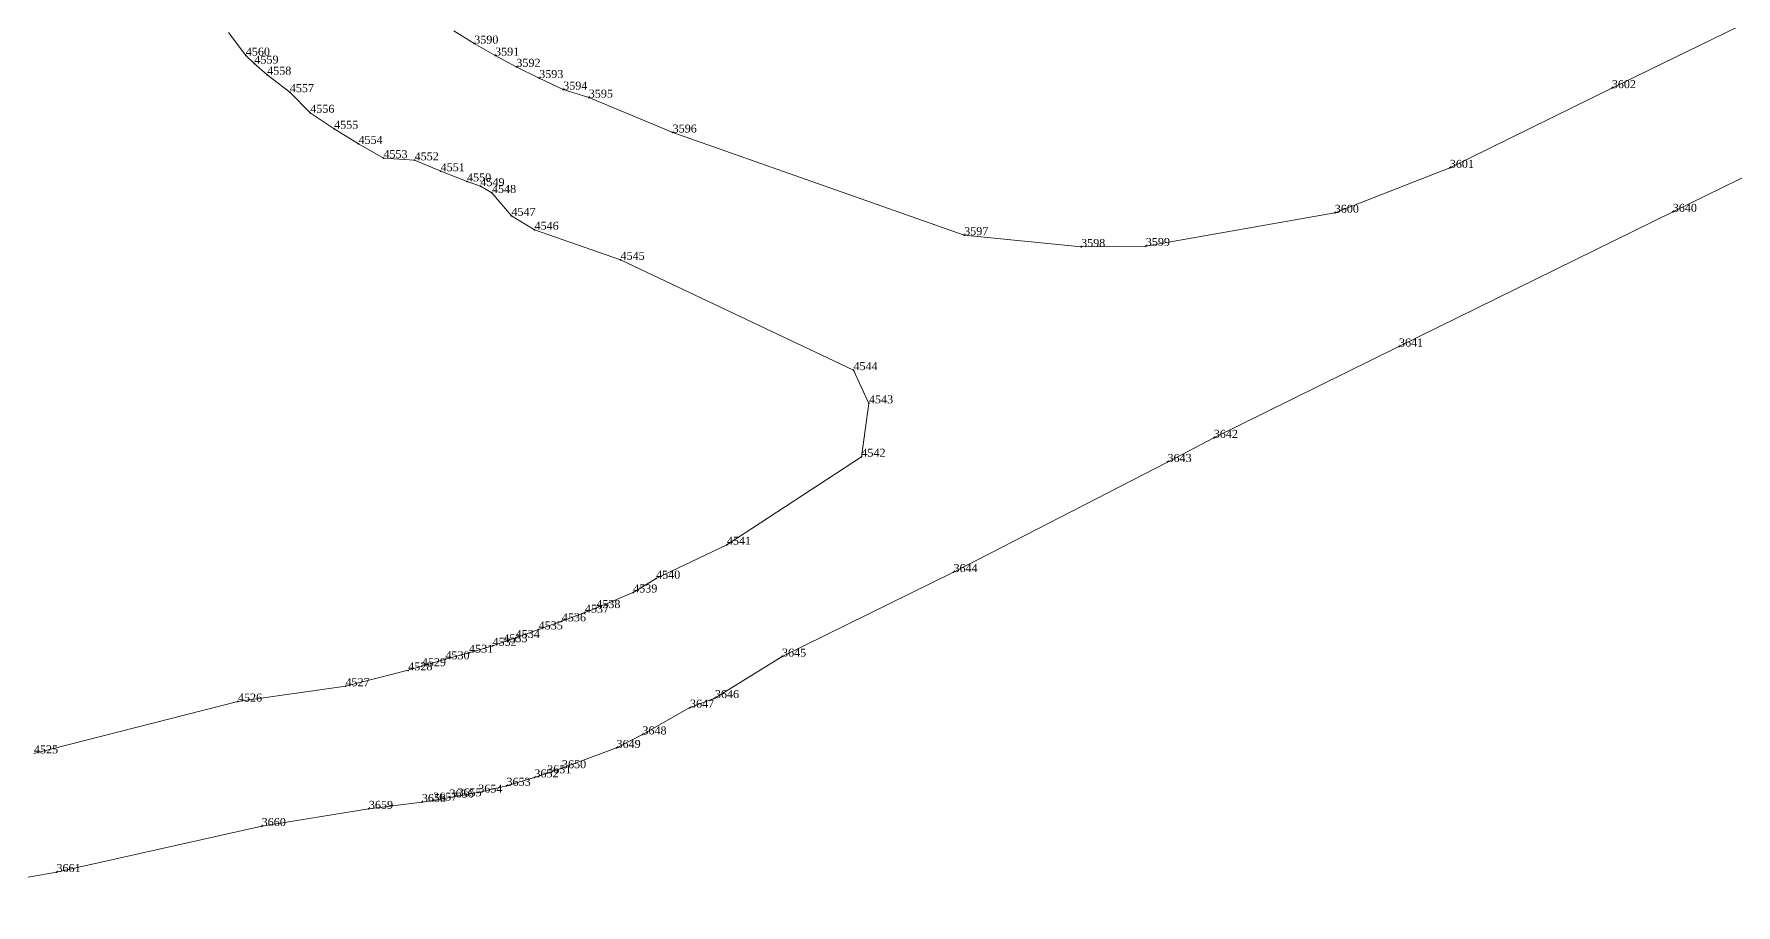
# Model space of a CAD drawing. Header units: metres. Extents: x 543554 to 549226, y 1840763 to 1844579.
# Drawn here: x 548702.7 to 548830.3, y 1841905.7 to 1841971 of the extents above; entities that cross this region are included whole.
import ezdxf

# ---------------------------------------------------------------- set-up
doc = ezdxf.new("R2010")
doc.units = ezdxf.units.M
doc.header["$MEASUREMENT"] = 0
for name, color, linetype, lineweight in [('Level 12', 7, 'Continuous', 0), ('Level 30', 7, 'Continuous', 0), ('Level 7', 7, 'Continuous', 0)]:
    doc.layers.add(name, color=color, linetype=linetype, lineweight=lineweight)
doc.styles.add('Style-Vntime', font='Vntime.shx')

# ---------------------------------------------------------------- blocks, each defined once
blk = doc.blocks.new('DDCT')
at = {"layer": 'Level 7', "color": 3, "linetype": 'Continuous', "lineweight": 30}
blk.add_point((0, 0), dxfattribs=at)
blk = doc.blocks.new('SHMIA_3589')
at = {"layer": 'Level 12', "color": 2, "linetype": 'Continuous', "lineweight": 0, "style": 'Style-Vntime'}
blk.add_text('3590', height=0.6, dxfattribs=at).set_placement((0, 0))
blk = doc.blocks.new('SHMIA_3590')
at = {"layer": 'Level 12', "color": 2, "linetype": 'Continuous', "lineweight": 0, "style": 'Style-Vntime'}
blk.add_text('3591', height=0.6, dxfattribs=at).set_placement((0, 0))
blk = doc.blocks.new('SHMIA_3591')
at = {"layer": 'Level 12', "color": 2, "linetype": 'Continuous', "lineweight": 0, "style": 'Style-Vntime'}
blk.add_text('3592', height=0.6, dxfattribs=at).set_placement((0, 0))
blk = doc.blocks.new('SHMIA_3592')
at = {"layer": 'Level 12', "color": 2, "linetype": 'Continuous', "lineweight": 0, "style": 'Style-Vntime'}
blk.add_text('3593', height=0.6, dxfattribs=at).set_placement((0, 0))
blk = doc.blocks.new('SHMIA_3593')
at = {"layer": 'Level 12', "color": 2, "linetype": 'Continuous', "lineweight": 0, "style": 'Style-Vntime'}
blk.add_text('3594', height=0.6, dxfattribs=at).set_placement((0, 0))
blk = doc.blocks.new('SHMIA_3594')
at = {"layer": 'Level 12', "color": 2, "linetype": 'Continuous', "lineweight": 0, "style": 'Style-Vntime'}
blk.add_text('3595', height=0.6, dxfattribs=at).set_placement((0, 0))
blk = doc.blocks.new('SHMIA_3595')
at = {"layer": 'Level 12', "color": 2, "linetype": 'Continuous', "lineweight": 0, "style": 'Style-Vntime'}
blk.add_text('3596', height=0.6, dxfattribs=at).set_placement((0, 0))
blk = doc.blocks.new('SHMIA_3596')
at = {"layer": 'Level 12', "color": 2, "linetype": 'Continuous', "lineweight": 0, "style": 'Style-Vntime'}
blk.add_text('3597', height=0.6, dxfattribs=at).set_placement((0, 0))
blk = doc.blocks.new('SHMIA_3597')
at = {"layer": 'Level 12', "color": 2, "linetype": 'Continuous', "lineweight": 0, "style": 'Style-Vntime'}
blk.add_text('3598', height=0.6, dxfattribs=at).set_placement((0, 0))
blk = doc.blocks.new('SHMIA_3598')
at = {"layer": 'Level 12', "color": 2, "linetype": 'Continuous', "lineweight": 0, "style": 'Style-Vntime'}
blk.add_text('3599', height=0.6, dxfattribs=at).set_placement((0, 0))
blk = doc.blocks.new('SHMIA_3599')
at = {"layer": 'Level 12', "color": 2, "linetype": 'Continuous', "lineweight": 0, "style": 'Style-Vntime'}
blk.add_text('3600', height=0.6, dxfattribs=at).set_placement((0, 0))
blk = doc.blocks.new('SHMIA_3600')
at = {"layer": 'Level 12', "color": 2, "linetype": 'Continuous', "lineweight": 0, "style": 'Style-Vntime'}
blk.add_text('3601', height=0.6, dxfattribs=at).set_placement((0, 0))
blk = doc.blocks.new('SHMIA_3601')
at = {"layer": 'Level 12', "color": 2, "linetype": 'Continuous', "lineweight": 0, "style": 'Style-Vntime'}
blk.add_text('3602', height=0.6, dxfattribs=at).set_placement((0, 0))
blk = doc.blocks.new('SHMIA_3639')
at = {"layer": 'Level 12', "color": 2, "linetype": 'Continuous', "lineweight": 0, "style": 'Style-Vntime'}
blk.add_text('3640', height=0.6, dxfattribs=at).set_placement((0, 0))
blk = doc.blocks.new('SHMIA_3640')
at = {"layer": 'Level 12', "color": 2, "linetype": 'Continuous', "lineweight": 0, "style": 'Style-Vntime'}
blk.add_text('3641', height=0.6, dxfattribs=at).set_placement((0, 0))
blk = doc.blocks.new('SHMIA_3641')
at = {"layer": 'Level 12', "color": 2, "linetype": 'Continuous', "lineweight": 0, "style": 'Style-Vntime'}
blk.add_text('3642', height=0.6, dxfattribs=at).set_placement((0, 0))
blk = doc.blocks.new('SHMIA_3642')
at = {"layer": 'Level 12', "color": 2, "linetype": 'Continuous', "lineweight": 0, "style": 'Style-Vntime'}
blk.add_text('3643', height=0.6, dxfattribs=at).set_placement((0, 0))
blk = doc.blocks.new('SHMIA_3643')
at = {"layer": 'Level 12', "color": 2, "linetype": 'Continuous', "lineweight": 0, "style": 'Style-Vntime'}
blk.add_text('3644', height=0.6, dxfattribs=at).set_placement((0, 0))
blk = doc.blocks.new('SHMIA_3644')
at = {"layer": 'Level 12', "color": 2, "linetype": 'Continuous', "lineweight": 0, "style": 'Style-Vntime'}
blk.add_text('3645', height=0.6, dxfattribs=at).set_placement((0, 0))
blk = doc.blocks.new('SHMIA_3645')
at = {"layer": 'Level 12', "color": 2, "linetype": 'Continuous', "lineweight": 0, "style": 'Style-Vntime'}
blk.add_text('3646', height=0.6, dxfattribs=at).set_placement((0, 0))
blk = doc.blocks.new('SHMIA_3646')
at = {"layer": 'Level 12', "color": 2, "linetype": 'Continuous', "lineweight": 0, "style": 'Style-Vntime'}
blk.add_text('3647', height=0.6, dxfattribs=at).set_placement((0, 0))
blk = doc.blocks.new('SHMIA_3647')
at = {"layer": 'Level 12', "color": 2, "linetype": 'Continuous', "lineweight": 0, "style": 'Style-Vntime'}
blk.add_text('3648', height=0.6, dxfattribs=at).set_placement((0, 0))
blk = doc.blocks.new('SHMIA_3648')
at = {"layer": 'Level 12', "color": 2, "linetype": 'Continuous', "lineweight": 0, "style": 'Style-Vntime'}
blk.add_text('3649', height=0.6, dxfattribs=at).set_placement((0, 0))
blk = doc.blocks.new('SHMIA_3649')
at = {"layer": 'Level 12', "color": 2, "linetype": 'Continuous', "lineweight": 0, "style": 'Style-Vntime'}
blk.add_text('3650', height=0.6, dxfattribs=at).set_placement((0, 0))
blk = doc.blocks.new('SHMIA_3650')
at = {"layer": 'Level 12', "color": 2, "linetype": 'Continuous', "lineweight": 0, "style": 'Style-Vntime'}
blk.add_text('3651', height=0.6, dxfattribs=at).set_placement((0, 0))
blk = doc.blocks.new('SHMIA_3651')
at = {"layer": 'Level 12', "color": 2, "linetype": 'Continuous', "lineweight": 0, "style": 'Style-Vntime'}
blk.add_text('3652', height=0.6, dxfattribs=at).set_placement((0, 0))
blk = doc.blocks.new('SHMIA_3652')
at = {"layer": 'Level 12', "color": 2, "linetype": 'Continuous', "lineweight": 0, "style": 'Style-Vntime'}
blk.add_text('3653', height=0.6, dxfattribs=at).set_placement((0, 0))
blk = doc.blocks.new('SHMIA_3653')
at = {"layer": 'Level 12', "color": 2, "linetype": 'Continuous', "lineweight": 0, "style": 'Style-Vntime'}
blk.add_text('3654', height=0.6, dxfattribs=at).set_placement((0, 0))
blk = doc.blocks.new('SHMIA_3654')
at = {"layer": 'Level 12', "color": 2, "linetype": 'Continuous', "lineweight": 0, "style": 'Style-Vntime'}
blk.add_text('3655', height=0.6, dxfattribs=at).set_placement((0, 0))
blk = doc.blocks.new('SHMIA_3655')
at = {"layer": 'Level 12', "color": 2, "linetype": 'Continuous', "lineweight": 0, "style": 'Style-Vntime'}
blk.add_text('3656', height=0.6, dxfattribs=at).set_placement((0, 0))
blk = doc.blocks.new('SHMIA_3656')
at = {"layer": 'Level 12', "color": 2, "linetype": 'Continuous', "lineweight": 0, "style": 'Style-Vntime'}
blk.add_text('3657', height=0.6, dxfattribs=at).set_placement((0, 0))
blk = doc.blocks.new('SHMIA_3657')
at = {"layer": 'Level 12', "color": 2, "linetype": 'Continuous', "lineweight": 0, "style": 'Style-Vntime'}
blk.add_text('3658', height=0.6, dxfattribs=at).set_placement((0, 0))
blk = doc.blocks.new('SHMIA_3658')
at = {"layer": 'Level 12', "color": 2, "linetype": 'Continuous', "lineweight": 0, "style": 'Style-Vntime'}
blk.add_text('3659', height=0.6, dxfattribs=at).set_placement((0, 0))
blk = doc.blocks.new('SHMIA_3659')
at = {"layer": 'Level 12', "color": 2, "linetype": 'Continuous', "lineweight": 0, "style": 'Style-Vntime'}
blk.add_text('3660', height=0.6, dxfattribs=at).set_placement((0, 0))
blk = doc.blocks.new('SHMIA_3660')
at = {"layer": 'Level 12', "color": 2, "linetype": 'Continuous', "lineweight": 0, "style": 'Style-Vntime'}
blk.add_text('3661', height=0.6, dxfattribs=at).set_placement((0, 0))
blk = doc.blocks.new('SHMIA_4524')
at = {"layer": 'Level 12', "color": 2, "linetype": 'Continuous', "lineweight": 0, "style": 'Style-Vntime'}
blk.add_text('4525', height=0.6, dxfattribs=at).set_placement((0, 0))
blk = doc.blocks.new('SHMIA_4525')
at = {"layer": 'Level 12', "color": 2, "linetype": 'Continuous', "lineweight": 0, "style": 'Style-Vntime'}
blk.add_text('4526', height=0.6, dxfattribs=at).set_placement((0, 0))
blk = doc.blocks.new('SHMIA_4526')
at = {"layer": 'Level 12', "color": 2, "linetype": 'Continuous', "lineweight": 0, "style": 'Style-Vntime'}
blk.add_text('4527', height=0.6, dxfattribs=at).set_placement((0, 0))
blk = doc.blocks.new('SHMIA_4527')
at = {"layer": 'Level 12', "color": 2, "linetype": 'Continuous', "lineweight": 0, "style": 'Style-Vntime'}
blk.add_text('4528', height=0.6, dxfattribs=at).set_placement((0, 0))
blk = doc.blocks.new('SHMIA_4528')
at = {"layer": 'Level 12', "color": 2, "linetype": 'Continuous', "lineweight": 0, "style": 'Style-Vntime'}
blk.add_text('4529', height=0.6, dxfattribs=at).set_placement((0, 0))
blk = doc.blocks.new('SHMIA_4529')
at = {"layer": 'Level 12', "color": 2, "linetype": 'Continuous', "lineweight": 0, "style": 'Style-Vntime'}
blk.add_text('4530', height=0.6, dxfattribs=at).set_placement((0, 0))
blk = doc.blocks.new('SHMIA_4530')
at = {"layer": 'Level 12', "color": 2, "linetype": 'Continuous', "lineweight": 0, "style": 'Style-Vntime'}
blk.add_text('4531', height=0.6, dxfattribs=at).set_placement((0, 0))
blk = doc.blocks.new('SHMIA_4531')
at = {"layer": 'Level 12', "color": 2, "linetype": 'Continuous', "lineweight": 0, "style": 'Style-Vntime'}
blk.add_text('4532', height=0.6, dxfattribs=at).set_placement((0, 0))
blk = doc.blocks.new('SHMIA_4532')
at = {"layer": 'Level 12', "color": 2, "linetype": 'Continuous', "lineweight": 0, "style": 'Style-Vntime'}
blk.add_text('4533', height=0.6, dxfattribs=at).set_placement((0, 0))
blk = doc.blocks.new('SHMIA_4533')
at = {"layer": 'Level 12', "color": 2, "linetype": 'Continuous', "lineweight": 0, "style": 'Style-Vntime'}
blk.add_text('4534', height=0.6, dxfattribs=at).set_placement((0, 0))
blk = doc.blocks.new('SHMIA_4534')
at = {"layer": 'Level 12', "color": 2, "linetype": 'Continuous', "lineweight": 0, "style": 'Style-Vntime'}
blk.add_text('4535', height=0.6, dxfattribs=at).set_placement((0, 0))
blk = doc.blocks.new('SHMIA_4535')
at = {"layer": 'Level 12', "color": 2, "linetype": 'Continuous', "lineweight": 0, "style": 'Style-Vntime'}
blk.add_text('4536', height=0.6, dxfattribs=at).set_placement((0, 0))
blk = doc.blocks.new('SHMIA_4536')
at = {"layer": 'Level 12', "color": 2, "linetype": 'Continuous', "lineweight": 0, "style": 'Style-Vntime'}
blk.add_text('4537', height=0.6, dxfattribs=at).set_placement((0, 0))
blk = doc.blocks.new('SHMIA_4537')
at = {"layer": 'Level 12', "color": 2, "linetype": 'Continuous', "lineweight": 0, "style": 'Style-Vntime'}
blk.add_text('4538', height=0.6, dxfattribs=at).set_placement((0, 0))
blk = doc.blocks.new('SHMIA_4538')
at = {"layer": 'Level 12', "color": 2, "linetype": 'Continuous', "lineweight": 0, "style": 'Style-Vntime'}
blk.add_text('4539', height=0.6, dxfattribs=at).set_placement((0, 0))
blk = doc.blocks.new('SHMIA_4539')
at = {"layer": 'Level 12', "color": 2, "linetype": 'Continuous', "lineweight": 0, "style": 'Style-Vntime'}
blk.add_text('4540', height=0.6, dxfattribs=at).set_placement((0, 0))
blk = doc.blocks.new('SHMIA_4540')
at = {"layer": 'Level 12', "color": 2, "linetype": 'Continuous', "lineweight": 0, "style": 'Style-Vntime'}
blk.add_text('4541', height=0.6, dxfattribs=at).set_placement((0, 0))
blk = doc.blocks.new('SHMIA_4541')
at = {"layer": 'Level 12', "color": 2, "linetype": 'Continuous', "lineweight": 0, "style": 'Style-Vntime'}
blk.add_text('4542', height=0.6, dxfattribs=at).set_placement((0, 0))
blk = doc.blocks.new('SHMIA_4542')
at = {"layer": 'Level 12', "color": 2, "linetype": 'Continuous', "lineweight": 0, "style": 'Style-Vntime'}
blk.add_text('4543', height=0.6, dxfattribs=at).set_placement((0, 0))
blk = doc.blocks.new('SHMIA_4543')
at = {"layer": 'Level 12', "color": 2, "linetype": 'Continuous', "lineweight": 0, "style": 'Style-Vntime'}
blk.add_text('4544', height=0.6, dxfattribs=at).set_placement((0, 0))
blk = doc.blocks.new('SHMIA_4544')
at = {"layer": 'Level 12', "color": 2, "linetype": 'Continuous', "lineweight": 0, "style": 'Style-Vntime'}
blk.add_text('4545', height=0.6, dxfattribs=at).set_placement((0, 0))
blk = doc.blocks.new('SHMIA_4545')
at = {"layer": 'Level 12', "color": 2, "linetype": 'Continuous', "lineweight": 0, "style": 'Style-Vntime'}
blk.add_text('4546', height=0.6, dxfattribs=at).set_placement((0, 0))
blk = doc.blocks.new('SHMIA_4546')
at = {"layer": 'Level 12', "color": 2, "linetype": 'Continuous', "lineweight": 0, "style": 'Style-Vntime'}
blk.add_text('4547', height=0.6, dxfattribs=at).set_placement((0, 0))
blk = doc.blocks.new('SHMIA_4547')
at = {"layer": 'Level 12', "color": 2, "linetype": 'Continuous', "lineweight": 0, "style": 'Style-Vntime'}
blk.add_text('4548', height=0.6, dxfattribs=at).set_placement((0, 0))
blk = doc.blocks.new('SHMIA_4548')
at = {"layer": 'Level 12', "color": 2, "linetype": 'Continuous', "lineweight": 0, "style": 'Style-Vntime'}
blk.add_text('4549', height=0.6, dxfattribs=at).set_placement((0, 0))
blk = doc.blocks.new('SHMIA_4549')
at = {"layer": 'Level 12', "color": 2, "linetype": 'Continuous', "lineweight": 0, "style": 'Style-Vntime'}
blk.add_text('4550', height=0.6, dxfattribs=at).set_placement((0, 0))
blk = doc.blocks.new('SHMIA_4550')
at = {"layer": 'Level 12', "color": 2, "linetype": 'Continuous', "lineweight": 0, "style": 'Style-Vntime'}
blk.add_text('4551', height=0.6, dxfattribs=at).set_placement((0, 0))
blk = doc.blocks.new('SHMIA_4551')
at = {"layer": 'Level 12', "color": 2, "linetype": 'Continuous', "lineweight": 0, "style": 'Style-Vntime'}
blk.add_text('4552', height=0.6, dxfattribs=at).set_placement((0, 0))
blk = doc.blocks.new('SHMIA_4552')
at = {"layer": 'Level 12', "color": 2, "linetype": 'Continuous', "lineweight": 0, "style": 'Style-Vntime'}
blk.add_text('4553', height=0.6, dxfattribs=at).set_placement((0, 0))
blk = doc.blocks.new('SHMIA_4553')
at = {"layer": 'Level 12', "color": 2, "linetype": 'Continuous', "lineweight": 0, "style": 'Style-Vntime'}
blk.add_text('4554', height=0.6, dxfattribs=at).set_placement((0, 0))
blk = doc.blocks.new('SHMIA_4554')
at = {"layer": 'Level 12', "color": 2, "linetype": 'Continuous', "lineweight": 0, "style": 'Style-Vntime'}
blk.add_text('4555', height=0.6, dxfattribs=at).set_placement((0, 0))
blk = doc.blocks.new('SHMIA_4555')
at = {"layer": 'Level 12', "color": 2, "linetype": 'Continuous', "lineweight": 0, "style": 'Style-Vntime'}
blk.add_text('4556', height=0.6, dxfattribs=at).set_placement((0, 0))
blk = doc.blocks.new('SHMIA_4556')
at = {"layer": 'Level 12', "color": 2, "linetype": 'Continuous', "lineweight": 0, "style": 'Style-Vntime'}
blk.add_text('4557', height=0.6, dxfattribs=at).set_placement((0, 0))
blk = doc.blocks.new('SHMIA_4557')
at = {"layer": 'Level 12', "color": 2, "linetype": 'Continuous', "lineweight": 0, "style": 'Style-Vntime'}
blk.add_text('4558', height=0.6, dxfattribs=at).set_placement((0, 0))
blk = doc.blocks.new('SHMIA_4558')
at = {"layer": 'Level 12', "color": 2, "linetype": 'Continuous', "lineweight": 0, "style": 'Style-Vntime'}
blk.add_text('4559', height=0.6, dxfattribs=at).set_placement((0, 0))
blk = doc.blocks.new('SHMIA_4559')
at = {"layer": 'Level 12', "color": 2, "linetype": 'Continuous', "lineweight": 0, "style": 'Style-Vntime'}
blk.add_text('4560', height=0.6, dxfattribs=at).set_placement((0, 0))

msp = doc.modelspace()

# ---------------------------------------------------------------- linework, layer by layer
at = {"layer": 'Level 30', "color": 2, "linetype": 'Continuous', "lineweight": 0, "flags": 128}
for points in [[(548734.172, 1841971.2429), (548735.6919, 1841970.2834), (548737.2523, 1841969.3846), (548738.8455, 1841968.5366), (548740.5562, 1841967.697), (548742.3611, 1841966.827), (548744.2797, 1841966.2346), (548750.5732, 1841963.6052), (548772.4301, 1841955.9118), (548781.2008, 1841955.0298), (548786.0536, 1841955.0965), (548800.2176, 1841957.5913), (548808.8542, 1841960.9586), (548820.997, 1841966.9418), (548833.2676, 1841972.9184)], [(548702.6662, 1841917.0432), (548717.9668, 1841920.932), (548726.0326, 1841922.077), (548730.7435, 1841923.2721), (548731.762, 1841923.5756), (548733.5282, 1841924.1017), (548735.2997, 1841924.5869), (548737.0589, 1841925.1138), (548737.867, 1841925.3774), (548738.7996, 1841925.699), (548740.5198, 1841926.3419), (548742.2584, 1841926.9475), (548743.9862, 1841927.5965), (548744.8432, 1841927.9431), (548747.614, 1841929.1072), (548749.3286, 1841930.1524), (548754.6394, 1841932.6937), (548764.7242, 1841939.2914), (548765.2875, 1841943.298), (548764.1261, 1841945.793), (548746.6591, 1841954.063), (548740.2137, 1841956.322), (548738.4761, 1841957.3558), (548737.0211, 1841959.0786), (548736.1516, 1841959.594), (548735.1541, 1841959.9479), (548733.1747, 1841960.7064), (548731.2181, 1841961.5323), (548728.8768, 1841961.6851), (548727.0098, 1841962.7605), (548725.1797, 1841963.8976), (548723.3885, 1841965.0949), (548721.8554, 1841966.6434), (548720.1576, 1841967.9501), (548719.1954, 1841968.7809), (548718.5605, 1841969.3786), (548717.2566, 1841971.1236)], [(548837.8203, 1841963.6753), (548825.5677, 1841957.6622), (548805.0358, 1841947.5571), (548791.1523, 1841940.709), (548787.6821, 1841938.8968), (548771.6309, 1841930.6406), (548758.7738, 1841924.2997), (548753.7409, 1841921.1942), (548751.8672, 1841920.4719), (548748.2999, 1841918.4574), (548746.3602, 1841917.4494), (548742.2651, 1841915.9332), (548741.1572, 1841915.5511), (548740.1971, 1841915.2379), (548738.107, 1841914.6119), (548735.9868, 1841914.098), (548734.4268, 1841913.824), (548733.8364, 1841913.7304), (548732.6076, 1841913.5018), (548731.7617, 1841913.3924), (548727.7876, 1841912.8785), (548719.7495, 1841911.5882), (548704.3645, 1841908.1419), (548690.5261, 1841905.6706)]]:
    msp.add_lwpolyline(points, dxfattribs=at)

# ---------------------------------------------------------------- block references
at = {"layer": 'Level 12', "color": 2, "linetype": 'Continuous', "lineweight": 0}
for name, p in [('SHMIA_4559', (548718.56, 1841969.38)), ('SHMIA_3589', (548735.69, 1841970.28)), ('SHMIA_3590', (548737.25, 1841969.38)), ('SHMIA_4558', (548719.2, 1841968.78)), ('SHMIA_4557', (548720.16, 1841967.95)), ('SHMIA_3591', (548738.85, 1841968.54)), ('SHMIA_4556', (548721.86, 1841966.64)), ('SHMIA_3592', (548740.56, 1841967.7)), ('SHMIA_3593', (548742.36, 1841966.83)), ('SHMIA_3601', (548821, 1841966.94)), ('SHMIA_3594', (548744.28, 1841966.23)), ('SHMIA_4555', (548723.39, 1841965.09)), ('SHMIA_4554', (548725.18, 1841963.9)), ('SHMIA_4553', (548727.01, 1841962.76)), ('SHMIA_3595', (548750.57, 1841963.61)), ('SHMIA_4552', (548728.88, 1841961.69)), ('SHMIA_4551', (548731.22, 1841961.53)), ('SHMIA_4550', (548733.17, 1841960.71)), ('SHMIA_3600', (548808.85, 1841960.96)), ('SHMIA_4549', (548735.15, 1841959.95)), ('SHMIA_4548', (548736.15, 1841959.59)), ('SHMIA_4547', (548737.02, 1841959.08)), ('SHMIA_3639', (548825.57, 1841957.66)), ('SHMIA_4546', (548738.48, 1841957.36)), ('SHMIA_3599', (548800.22, 1841957.59)), ('SHMIA_4545', (548740.21, 1841956.32)), ('SHMIA_3596', (548772.43, 1841955.91)), ('SHMIA_3598', (548786.05, 1841955.1)), ('SHMIA_4544', (548746.66, 1841954.06)), ('SHMIA_3597', (548781.2, 1841955.03)), ('SHMIA_3640', (548805.04, 1841947.56)), ('SHMIA_4543', (548764.13, 1841945.79)), ('SHMIA_4542', (548765.29, 1841943.3)), ('SHMIA_3641', (548791.15, 1841940.71)), ('SHMIA_4541', (548764.72, 1841939.29)), ('SHMIA_3642', (548787.68, 1841938.9)), ('SHMIA_4540', (548754.64, 1841932.69)), ('SHMIA_4539', (548749.33, 1841930.15)), ('SHMIA_3643', (548771.63, 1841930.64)), ('SHMIA_4538', (548747.61, 1841929.11)), ('SHMIA_4536', (548743.99, 1841927.6)), ('SHMIA_4537', (548744.84, 1841927.94)), ('SHMIA_4534', (548740.52, 1841926.34)), ('SHMIA_4535', (548742.26, 1841926.95)), ('SHMIA_4530', (548735.3, 1841924.59)), ('SHMIA_4531', (548737.06, 1841925.11)), ('SHMIA_4532', (548737.87, 1841925.38)), ('SHMIA_4533', (548738.8, 1841925.7)), ('SHMIA_4527', (548730.74, 1841923.27)), ('SHMIA_4528', (548731.76, 1841923.58)), ('SHMIA_4529', (548733.53, 1841924.1)), ('SHMIA_3644', (548758.77, 1841924.3)), ('SHMIA_4526', (548726.03, 1841922.08)), ('SHMIA_4525', (548717.97, 1841920.93)), ('SHMIA_3645', (548753.74, 1841921.19)), ('SHMIA_3646', (548751.87, 1841920.47)), ('SHMIA_3647', (548748.3, 1841918.46)), ('SHMIA_4524', (548702.67, 1841917.04)), ('SHMIA_3648', (548746.36, 1841917.45)), ('SHMIA_3650', (548741.16, 1841915.55)), ('SHMIA_3649', (548742.27, 1841915.93)), ('SHMIA_3652', (548738.11, 1841914.61)), ('SHMIA_3651', (548740.2, 1841915.24)), ('SHMIA_3657', (548731.76, 1841913.39)), ('SHMIA_3656', (548732.61, 1841913.5)), ('SHMIA_3655', (548733.84, 1841913.73)), ('SHMIA_3654', (548734.43, 1841913.82)), ('SHMIA_3653', (548735.99, 1841914.1)), ('SHMIA_3658', (548727.79, 1841912.88)), ('SHMIA_3659', (548719.75, 1841911.59)), ('SHMIA_3660', (548704.36, 1841908.14))]:
    msp.add_blockref(name, p, dxfattribs=at)
at = {"layer": 'Level 7', "color": 3, "linetype": 'Continuous', "lineweight": 30}
for p in [(548735.69, 1841970.28), (548718.56, 1841969.38), (548719.2, 1841968.78), (548737.25, 1841969.38), (548738.85, 1841968.54), (548720.16, 1841967.95), (548740.56, 1841967.7), (548721.86, 1841966.64), (548742.36, 1841966.83), (548744.28, 1841966.23), (548821, 1841966.94), (548723.39, 1841965.09), (548725.18, 1841963.9), (548750.57, 1841963.61), (548727.01, 1841962.76), (548728.88, 1841961.69), (548731.22, 1841961.53), (548808.85, 1841960.96), (548733.17, 1841960.71), (548735.15, 1841959.95), (548736.15, 1841959.59), (548737.02, 1841959.08), (548738.48, 1841957.36), (548800.22, 1841957.59), (548825.57, 1841957.66), (548740.21, 1841956.32), (548772.43, 1841955.91), (548781.2, 1841955.03), (548786.05, 1841955.1), (548746.66, 1841954.06), (548805.04, 1841947.56), (548764.13, 1841945.79), (548765.29, 1841943.3), (548791.15, 1841940.71), (548764.72, 1841939.29), (548787.68, 1841938.9), (548754.64, 1841932.69), (548771.63, 1841930.64), (548747.61, 1841929.11), (548749.33, 1841930.15), (548744.84, 1841927.94), (548740.52, 1841926.34), (548742.26, 1841926.95), (548743.99, 1841927.6), (548737.06, 1841925.11), (548737.87, 1841925.38), (548738.8, 1841925.7), (548733.53, 1841924.1), (548735.3, 1841924.59), (548758.77, 1841924.3), (548730.74, 1841923.27), (548731.76, 1841923.58), (548726.03, 1841922.08), (548717.97, 1841920.93), (548751.87, 1841920.47), (548753.74, 1841921.19), (548746.36, 1841917.45), (548748.3, 1841918.46), (548740.2, 1841915.24), (548741.16, 1841915.55), (548742.27, 1841915.93), (548733.84, 1841913.73), (548734.43, 1841913.82), (548735.99, 1841914.1), (548738.11, 1841914.61), (548727.79, 1841912.88), (548731.76, 1841913.39), (548732.61, 1841913.5), (548719.75, 1841911.59), (548704.36, 1841908.14)]:
    msp.add_blockref('DDCT', p, dxfattribs=at)

doc.saveas('drawing.dxf')
